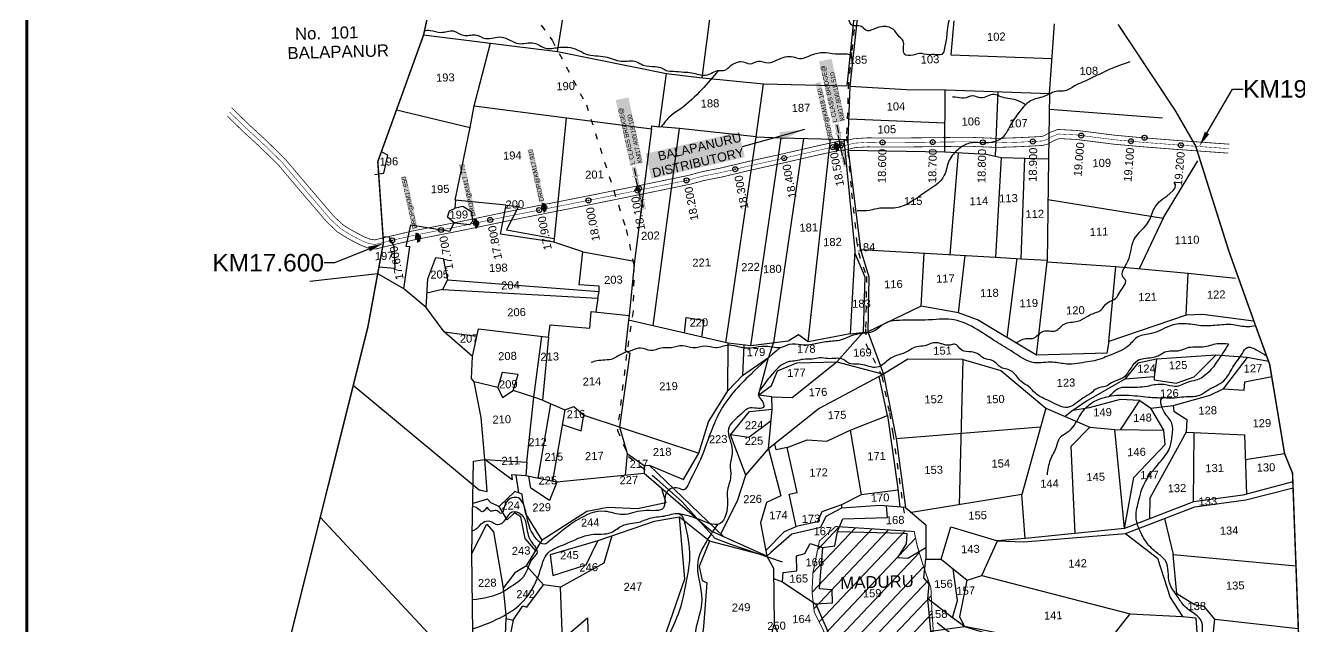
# Model space of a CAD drawing. Header units: millimetres. Extents: x 199160 to 202987, y 1604256 to 1610085.
# Drawn here: x 199160 to 201704, y 1606535 to 1607735 of the extents above; entities that cross this region are included whole.
import ezdxf
from ezdxf import colors
from ezdxf.entities.mleader import LeaderData, LeaderLine
from ezdxf.enums import TextEntityAlignment as Align
from ezdxf.math import Vec2, Vec3

# ---------------------------------------------------------------- set-up
doc = ezdxf.new("R2010")
doc.units = ezdxf.units.MM
doc.header["$PDMODE"] = 32
doc.header["$PDSIZE"] = 10
doc.linetypes.add('ACAD_ISO02W100', pattern=[15, 12, -3])
doc.linetypes.add('ACAD_ISO03W100', pattern=[30, 12, -18])
for name, color, linetype in [('CANAL1', 7, 'Continuous'), ('CSMark', 72, 'Continuous'), ('PLOTS', 7, 'Continuous'), ('PLOTS NO', 7, 'Continuous'), ('RE REMARKS', 7, 'Continuous'), ('ROADS', 1, 'Continuous'), ('STREAMS', 4, 'Continuous'), ('STRUCTURE', 5, 'Continuous'), ('text2', 7, 'Continuous'), ('VILLAGE BOUNDRY', 5, 'Continuous'), ('VILLAGE STONES', 240, 'Continuous')]:
    doc.layers.add(name, color=color, linetype=linetype)
doc.styles.get("Standard").update_dxf_attribs({"font": 'arial.ttf'})
doc.dimstyles.get("Standard").update_dxf_attribs({"dimtxt": 0.18, "dimasz": 0.18, "dimexe": 0.18, "dimexo": 0.0625, "dimgap": 0.09, "dimtad": 0, "dimtih": 1, "dimtoh": 1, "dimdec": 4, "dimzin": 0, "dimdsep": 46, "dimtxsty": 'Standard', "dimcen": 0.09, "dimadec": 0, "dimazin": 0, "dimtfac": 1, "dimtdec": 4, "dimtofl": 0, "dimtmove": 0, "dimatfit": 3, "dimfxl": 1, "dimtolj": 1, "dimtzin": 0, "dimarcsym": 0})

# ---------------------------------------------------------------- blocks, each defined once
blk = doc.blocks.new('DROP')
h = blk.add_hatch()
h.set_pattern_fill('ANSI31', color=1, scale=10, angle=45)
h.set_pattern_definition([(90, (-324.4107, -25.7687), (-1.25, 0), [])])
h.paths.add_polyline_path([(-9.9, -4.3), (-13.8, 4.1), (13.8, 4.1), (10.2, -4.3)])
at = {"layer": 'STRUCTURE', "color": 5, "const_width": 0.49}
blk.add_lwpolyline([(-9.9, -4.3), (-13.8, 4.1), (13.8, 4.1), (10.2, -4.3), (-9.9, -4.3)], dxfattribs=at)
at = {"layer": 'STRUCTURE', "color": 5}
blk.add_circle((0, 0), 1.33, dxfattribs=at)
blk = doc.blocks.new('SLB')
at = {"layer": 'STRUCTURE'}
h = blk.add_hatch(dxfattribs=at)
h.set_pattern_fill('DOTS', color=6, scale=20, angle=320.3722, style=0)
h.set_pattern_definition([(320.372247934, (-159.4327, -72.9564), (1.2786241598, 0.5641323054), [0, -1.25])])
h.paths.add_polyline_path([(769699.5, 1706871.1), (769699.5, 1706861.1), (769729.1, 1706861.1), (769732.1, 1706863.1), (769792.1, 1706863.1), (769795.1, 1706861.1), (769824.7, 1706861.1), (769824.7, 1706871.1), (769795.1, 1706871.1), (769792.1, 1706869.1), (769732.1, 1706869.1), (769729.1, 1706871.1)])
at = {"layer": 'STRUCTURE', "color": 6, "linetype": 'ACAD_ISO02W100', "ltscale": 0.5, "const_width": 0.5}
for points in [[(769699.5, 1706871.1), (769729.1, 1706871.1)], [(769795.1, 1706871.1), (769824.7, 1706871.1)], [(769699.5, 1706861.1), (769729.1, 1706861.1)], [(769795.1, 1706861.1), (769824.7, 1706861.1)]]:
    blk.add_lwpolyline(points, dxfattribs=at)
at = {"layer": 'STRUCTURE', "color": 6, "const_width": 0.628}
for points in [[(769726.1, 1706877.1), (769726.1, 1706873.1), (769732.1, 1706869.1), (769792.1, 1706869.1), (769798.1, 1706873.1), (769798.1, 1706877.1)], [(769726.1, 1706855.1), (769726.1, 1706859.1), (769732.1, 1706863.1), (769792.1, 1706863.1), (769798.1, 1706859.1), (769798.1, 1706855.1)]]:
    blk.add_lwpolyline(points, dxfattribs=at)
at = {"layer": 'STRUCTURE', "color": 6}
blk.add_lwpolyline([(769732.1, 1706863.1), (769792.1, 1706863.1)], dxfattribs=at)
blk.add_lwpolyline([(769732.1, 1706863.1), (769792.1, 1706863.1)], dxfattribs=at)
at = {"layer": 'STRUCTURE', "color": 0}
blk.add_circle((769762.1, 1706866.1), 1.24, dxfattribs=at)
for points in [[(769703.8, 1706866), (769726.7, 1706866)], [(769818.6, 1706865.8), (769795.7, 1706865.8)]]:
    blk.add_leader(points, dimstyle='Standard', override={"dimasz": 10, "dimgap": 0.09, "dimtad": 0}, dxfattribs=at)

msp = doc.modelspace()

# ---------------------------------------------------------------- hatches: boundary and pattern name
at = {"layer": 'text2', "linetype": 'Continuous'}
h = msp.add_hatch(dxfattribs=at)
h.set_pattern_fill('ANSI31', color=40, scale=7.991511, angle=1.6121)
h.set_pattern_definition([(46.61206, (193306.242, 1599819.602), (-18.439085, 17.42962), [])])
h.paths.add_polyline_path([(200802.5, 1606732.9), (200934.8, 1606724.5), (200941.1, 1606695.1), (200952.5, 1606657.5), (200968.2, 1606611.8), (200970.2, 1606566.9), (200973.3, 1606520.3), (200940, 1606485.1), (200892.1, 1606443.2), (200872.6, 1606440.4), (200856.9, 1606486.8), (200826.4, 1606510.3), (200784.6, 1606495.8), (200757.9, 1606518), (200735.3, 1606563.4), (200730.8, 1606604.2), (200732.7, 1606642.4), (200745.6, 1606705.8), (200778, 1606734.4)])
h.paths.add_polyline_path([(200781.6, 1606603.2), (200940.7, 1606607.7), (200939.7, 1606644.2), (200780.6, 1606639.7)], flags=24)

# ---------------------------------------------------------------- linework, layer by layer
at = {"color": 5, "const_width": 5.6}
msp.add_lwpolyline([(199162.9, 1609712.6), (202984.1, 1609712.6), (202984.1, 1604258.3), (199162.9, 1604258.3)], close=True, dxfattribs=at)
at = {"layer": 'CANAL1', "color": 200, "const_width": 1.5}
for points in [[(199571.7, 1607570.9), (199608.1, 1607535.5), (199637.7, 1607508.4), (199661.6, 1607485.2), (199678.8, 1607468.2), (199701.5, 1607441.3), (199730.1, 1607407.6), (199775.3, 1607354.7), (199794.1, 1607337.1), (199809.1, 1607327.6), (199823.4, 1607319.8), (199835.9, 1607313.3), (199848, 1607308.4), (199857.7, 1607306.9), (199878.6, 1607311.9), (199932.8, 1607324.6), (200028.5, 1607343.5), (200131.4, 1607364.9), (200292.6, 1607396.6), (200388.5, 1607416), (200484.7, 1607435.9), (200510.5, 1607443), (200547, 1607450.1), (200601.3, 1607463), (200675.6, 1607479.5), (200739.5, 1607494.2), (200763.9, 1607499.5), (200781.5, 1607503.4), (200793.7, 1607504.1), (200814.4, 1607509), (200841.6, 1607510.7), (200882.9, 1607510.4), (200940.2, 1607510.7), (201043.1, 1607511.9), (201100, 1607509.6), (201143.1, 1607511), (201174.2, 1607512.6), (201188.6, 1607513.4), (201194.8, 1607515), (201205.7, 1607521.4), (201221.6, 1607527.5), (201239.7, 1607526.5), (201259.8, 1607525.5), (201336.7, 1607515.8), (201393.4, 1607510.7), (201460, 1607505.5), (201561.5, 1607498.2), (201564.1, 1607498)], [(199563.4, 1607553.9), (199595.8, 1607522.4), (199625.4, 1607495.3), (199649, 1607472.4), (199665.6, 1607456), (199687.7, 1607429.7), (199716.4, 1607395.9), (199762.3, 1607342.3), (199783, 1607322.8), (199800, 1607312.1), (199814.9, 1607303.9), (199828.3, 1607296.9), (199843.1, 1607291), (199858.5, 1607288.5), (199882.7, 1607294.4), (199936.6, 1607307), (200032, 1607325.8), (200135, 1607347.2), (200296.1, 1607379), (200392.1, 1607398.4), (200489, 1607418.4), (200514.6, 1607425.4), (200550.9, 1607432.5), (200605.3, 1607445.5), (200679.6, 1607462), (200743.5, 1607476.6), (200767.8, 1607481.9), (200784, 1607485.5), (200796.4, 1607486.2), (200817.1, 1607491.2), (200842.1, 1607492.7), (200882.9, 1607492.4), (200940.3, 1607492.7), (201042.8, 1607493.9), (201099.9, 1607491.6), (201143.9, 1607493), (201175.2, 1607494.6), (201191.5, 1607495.6), (201201.7, 1607498.3), (201213.5, 1607505.1), (201224.5, 1607509.3), (201238.8, 1607508.5), (201258.2, 1607507.5), (201334.8, 1607497.9), (201391.9, 1607492.8), (201458.7, 1607487.6), (201560, 1607480.3), (201561.8, 1607480.1)]]:
    msp.add_lwpolyline(points, dxfattribs=at)
at = {"layer": 'CANAL1', "color": 1, "ltscale": 4, "const_width": 1}
msp.add_lwpolyline([(199567.5, 1607562.4), (199601.9, 1607528.9), (199631.6, 1607501.8), (199655.3, 1607478.8), (199672.2, 1607462.1), (199694.6, 1607435.5), (199723.2, 1607401.8), (199768.8, 1607348.5), (199788.6, 1607330), (199804.5, 1607319.9), (199819.1, 1607311.9), (199832.1, 1607305.1), (199845.6, 1607299.7), (199858.1, 1607297.7), (199880.7, 1607303.2), (199934.7, 1607315.8), (200030.3, 1607334.6), (200133.2, 1607356), (200294.3, 1607387.8), (200390.3, 1607407.2), (200486.9, 1607427.1), (200512.6, 1607434.2), (200548.9, 1607441.3), (200603.3, 1607454.2), (200677.6, 1607470.7), (200741.5, 1607485.4), (200765.9, 1607490.7), (200782.7, 1607494.5), (200795, 1607495.2), (200815.8, 1607500.1), (200841.8, 1607501.7), (200882.9, 1607501.4), (200940.2, 1607501.7), (201043, 1607502.9), (201099.9, 1607500.6), (201143.5, 1607502), (201174.7, 1607503.6), (201190.1, 1607504.5), (201198.3, 1607506.7), (201209.6, 1607513.3), (201223.1, 1607518.4), (201239.3, 1607517.5), (201259, 1607516.5), (201335.7, 1607506.8), (201392.7, 1607501.7), (201459.3, 1607496.6), (201560.7, 1607489.3), (201562.9, 1607489)], dxfattribs=at)
at = {"layer": 'PLOTS', "color": 0}
for points in [[(200026.1, 1608043.2), (200258.6, 1608037.4), (200363.8, 1608038.6), (200469.9, 1608039.6), (200549.9, 1608041.3), (200698.1, 1608041.8), (200776.1, 1608051.7), (200845.7, 1608054.9), (200800.2, 1607614.8)], [(199955.1, 1607716.1), (200222.5, 1607683.1), (200249.1, 1607847.8)], [(200222.5, 1607683.1), (200440.2, 1607639.1), (200511.3, 1607630.5), (200537.8, 1607835.5)], [(200820.8, 1607748.3), (200806.2, 1607613.8), (200919.6, 1607607.5), (200998.8, 1607606.8), (201205.2, 1607599.4), (201215.1, 1607738.5)], [(201013.7, 1607744.2), (201008, 1607676.3), (201210.1, 1607669)], [(199901.2, 1607566.8), (200048.2, 1607531.4), (200056.3, 1607574.5), (200088.8, 1607699.6)], [(200056.3, 1607574.5), (200410.1, 1607528.4), (200411, 1607534.8), (200425.4, 1607533), (200440.2, 1607639.1)], [(200513, 1607630.3), (200634, 1607618.5), (200800.2, 1607614.8)], [(200619, 1607513), (200634, 1607618.5)], [(200806.2, 1607613.8), (200802.6, 1607507.2), (200803.2, 1607485.9), (200827.8, 1607287.6), (201097, 1607272.2), (201148.4, 1607269.2), (201200.2, 1607266.7)], [(200995.8, 1607482.6), (200996.9, 1607606.8)], [(201102, 1607603.1), (201096.6, 1607474.2)], [(201205.2, 1607599.4), (201203.1, 1607468.6)], [(200239.6, 1607550.6), (200215, 1607302.1), (200108.6, 1607318.4), (200119.9, 1607376.4), (200018.4, 1607386.2), (200048.2, 1607531.4)], [(200804, 1607548.7), (200996.3, 1607541)], [(201204.7, 1607567.7), (201430.7, 1607550.6)], [(200410.1, 1607528.4), (200376, 1607264.1)], [(200413.7, 1607135.1), (200466, 1607529.1), (200425.4, 1607533)], [(200558.6, 1607101.6), (200619, 1607513), (200466, 1607529.1)], [(200608.8, 1607095.3), (200669.1, 1607510.7)], [(200619, 1607513), (200669.1, 1607510.7), (200802.6, 1607507.2)], [(200714.1, 1607509.5), (200654, 1607101)], [(200723, 1607103.4), (200767.7, 1607508.1)], [(200794.5, 1607507.4), (200816.4, 1607285), (200807.3, 1607119.3), (200842.2, 1607123.6)], [(199857.8, 1607437.5), (199875.5, 1607440), (199883.4, 1607475.8), (199870.8, 1607482.7)], [(200803.2, 1607485.9), (200995.8, 1607482.6), (201078.8, 1607477.9), (201108.3, 1607471.7), (201203.1, 1607468.6)], [(201006.7, 1607277.3), (201023.4, 1607481.1)], [(201108.3, 1607471.7), (201097, 1607272.2)], [(201148.4, 1607269.2), (201155.7, 1607470.1)], [(201203.1, 1607468.6), (201200.2, 1607263.2), (201337.4, 1607253.6), (201482.2, 1607240.4), (201576.4, 1607230.4)], [(201202, 1607387.7), (201432, 1607350), (201501.1, 1607464.7)], [(199915.4, 1607209.4), (199927.4, 1607292.9), (199920.5, 1607293.9), (199929.4, 1607336.9), (200007.4, 1607324.1), (200016.1, 1607341), (200002.9, 1607352.5), (200006.8, 1607365.2), (200018.2, 1607370.4), (200019.7, 1607386.1)], [(200016.1, 1607341), (200047.8, 1607337.7), (200053.8, 1607344.4), (200051.5, 1607362.4), (200033.4, 1607373.3), (200018.2, 1607370.4)], [(200119.9, 1607376.4), (200144.4, 1607373.8), (200120.4, 1607326.7), (200215.8, 1607309.9)], [(201432, 1607350), (201384, 1607249.4)], [(199874.1, 1607313.8), (199885.8, 1607312.9), (199895.9, 1607294.5), (199897.8, 1607250), (199865.9, 1607252.6)], [(200003.1, 1607226.9), (200306, 1607203.8), (200305.7, 1607214.5), (200265.7, 1607217), (200272.9, 1607283.3), (200215, 1607302.1)], [(199960.2, 1607172.2), (199963.4, 1607229), (199979.6, 1607271.9), (199994, 1607269.7), (200003.1, 1607226.9), (199993.1, 1607208), (199961.8, 1607200.6)], [(200272.9, 1607283.3), (200376, 1607264.1), (200365.7, 1607155.6)], [(200816.1, 1607280.5), (200836.3, 1607232.9), (200832.7, 1607122.4)], [(200827.8, 1607287.6), (200844, 1607233.3), (200842.2, 1607123.6), (200873.7, 1607038.5), (200898.5, 1606910.1), (200917.2, 1606772.3), (200957.8, 1606738.1), (200958.3, 1606669.3), (200988.5, 1606669.5), (201007.7, 1606733.6), (201101.3, 1606705.7), (201153.6, 1606703.9), (201356.5, 1606720.8), (201495.1, 1606774.1), (201597.1, 1606787.6), (201691.4, 1606811.9)], [(200948.8, 1607174.6), (200954.9, 1607280.3)], [(201023.4, 1607161.5), (201036.3, 1607275.6)], [(201139.9, 1607269.7), (201120.1, 1607112.1)], [(201178.8, 1607076.6), (201200.2, 1607263.2)], [(201323.8, 1607103.7), (201337.4, 1607253.6)], [(201478.1, 1607156.8), (201482.2, 1607240.4)], [(200232.7, 1604846.4), (200186.1, 1604902.2), (200119.2, 1605034.9), (200091.8, 1605079.7), (200084.4, 1605277.5), (200082, 1605340.1), (200074.1, 1605467.4), (200067.7, 1605675.9), (200063.1, 1605968.2), (200061.7, 1606093.2), (200059.5, 1606179.7), (200059.8, 1606249.1), (200054.8, 1606417.7), (200051.2, 1606680.4), (200054.9, 1606865.3), (200077.4, 1606868.4), (200070.3, 1606952), (200056.2, 1607023.4), (200050.7, 1607030.2), (200052.5, 1607074.2), (199996, 1607123.5), (199960.2, 1607172.2), (199915.4, 1607209.4), (199863.5, 1607239.3)], [(199993.1, 1607208), (200303, 1607190.6), (200299.3, 1607163)], [(200303, 1607190.6), (200306, 1607203.8)], [(200204.9, 1607112.7), (200208.2, 1607137.6), (200287, 1607130.9), (200289.7, 1607164.1), (200365.7, 1607155.6), (200364.5, 1607146.5)], [(201612.7, 1607144.5), (201511.5, 1607157.8), (201478.1, 1607156.8), (201323.8, 1607103.7), (201319.8, 1607080.6), (201178.8, 1607076.6), (201061.4, 1607147.5), (201023.4, 1607161.5), (200948.8, 1607174.6), (200842.2, 1607123.6)], [(200192.3, 1606986.6), (200237.2, 1606967.8), (200255.3, 1606974.1), (200275.4, 1606956.8), (200504.7, 1606881.3), (200523.8, 1606943.4), (200562.8, 1607005.4), (200563.6, 1607100.4), (200364.5, 1607146.5), (200357.9, 1607086.5), (200366.8, 1607080.5), (200346.4, 1606933.4)], [(200476.1, 1607120.7), (200479.4, 1607151.6), (200515, 1607146.5), (200510, 1607112.8)], [(199996, 1607123.5), (200061.7, 1607114.6)], [(200052.5, 1607074.2), (200065, 1607129.1), (200204.9, 1607112.7), (200192.3, 1606986.6), (200175.3, 1606992.8)], [(200175.3, 1606992.8), (200191, 1607114.3)], [(200807.3, 1607119.3), (200723, 1607103.4), (200703.9, 1607117.2), (200683.2, 1607104.7), (200608.8, 1607095.3), (200563.6, 1607100.4)], [(200623.6, 1606996.7), (200649.9, 1607016.1), (200662, 1607045.7), (200700.7, 1607061.5), (200780.3, 1607063.7), (200832.7, 1607122.4)], [(200562.8, 1607005.4), (200592.3, 1607036), (200644.5, 1607072.8), (200654, 1607101)], [(200594.9, 1607096.9), (200592.3, 1607036)], [(200548.6, 1606719.9), (200582.3, 1606785.5), (200598.9, 1606836.9), (200567.8, 1606917.9), (200606.2, 1606964.1), (200651, 1606969), (200650.3, 1606993.5), (200623.6, 1606996.7), (200643.7, 1607072.2)], [(200650.3, 1606993.5), (200691, 1606992.2), (200780.3, 1607063.7)], [(200780.3, 1607063.7), (200873.7, 1607038.5)], [(201025.6, 1606777.9), (201032.8, 1607068), (200922.2, 1607068.9), (200873.7, 1607038.5)], [(201032.8, 1607068), (201107.9, 1607046.2), (201197.4, 1606971.1), (201150.1, 1606798.2)], [(201599.6, 1607072), (201536.9, 1607077), (201418.5, 1607068.8), (201381.4, 1607060.6), (201355.3, 1607028.9), (201278.8, 1606985), (201249.9, 1606965.1), (201236.4, 1606954.3)], [(201418.5, 1607068.8), (201413.9, 1607033.7), (201355.3, 1607028.9)], [(201413.9, 1607033.7), (201413.8, 1607027.1), (201458.1, 1607020.7), (201493.7, 1607033.7), (201536.9, 1607077)], [(201642.6, 1607064.1), (201599.6, 1607072), (201551.5, 1607009.3)], [(200161, 1606862.8), (200175.3, 1606992.8), (200133.9, 1607006.4), (200144.3, 1607037.8), (200112.3, 1607042.4), (200103.6, 1607012), (200056.2, 1607023.4)], [(200873.7, 1607038.5), (200745.4, 1606970), (200643.8, 1606889.4), (200651, 1606969)], [(199814.8, 1607016.7), (200066.2, 1606807.8), (200082.1, 1606804.5), (200077.4, 1606868.4)], [(200103.6, 1607012), (200112.5, 1606991.9), (200133.9, 1607006.4)], [(200681.4, 1606892.3), (200721.1, 1606907.9), (200760.2, 1606904.8), (200806.7, 1606926.8), (200881.8, 1606955.9), (200864.8, 1607033.8)], [(201452.1, 1606975.9), (201525.9, 1606996.9), (201551.5, 1607009.3), (201593.9, 1607007), (201594.8, 1607023.6), (201648.7, 1607034.3)], [(201385.2, 1606986.2), (201346.3, 1606988.4), (201284.3, 1606971.6), (201251.9, 1606966.5)], [(201346.7, 1606927.9), (201385.2, 1606986.2), (201407.1, 1606970.7)], [(200184.2, 1606830.8), (200209.3, 1606979.5)], [(200237.2, 1606967.8), (200212.3, 1606825.1)], [(201197.4, 1606971.1), (201285.6, 1606933.1), (201335.6, 1606928), (201433.2, 1606927), (201407.1, 1606970.7), (201452.1, 1606975.9), (201453.4, 1606964.6), (201479.1, 1606947.9), (201478, 1606923.2), (201594.4, 1606917.8), (201598.2, 1606798.8)], [(200231.9, 1606937.9), (200269.6, 1606925.9), (200275.4, 1606956.8)], [(200648.9, 1606945.5), (200604.9, 1606912.5), (200567.8, 1606917.9)], [(200881.8, 1606955.9), (200902.4, 1606810.4), (200906.1, 1606773.3)], [(200346.4, 1606933.4), (200361.6, 1606880.3), (200395.9, 1606856.5), (200405.6, 1606856.8), (200555.3, 1606713.4)], [(200806.7, 1606926.8), (200829, 1606798)], [(200898.5, 1606910.1), (201187, 1606933.3)], [(201285.6, 1606933.1), (201247.3, 1606894.4), (201255.5, 1606720.8)], [(201354.7, 1606730.7), (201335.6, 1606928)], [(201354.7, 1606730.7), (201373.1, 1606832.5), (201436.3, 1606898.5), (201433.2, 1606927)], [(201478, 1606923.2), (201405.4, 1606791.2), (201404.9, 1606750)], [(201492.6, 1606783.8), (201493.9, 1606922.5)], [(200598.9, 1606836.9), (200643.8, 1606889.4)], [(200643.8, 1606889.4), (200668.8, 1606795.5), (200639.9, 1606782.3), (200628, 1606741.8), (200640.5, 1606675.3)], [(200638.4, 1606686.3), (200675.6, 1606724.4), (200699.4, 1606734.7), (200685.2, 1606799), (200701.2, 1606802.6), (200681.4, 1606892.3), (200662.3, 1606888.1), (200659.4, 1606887.5), (200656.3, 1606899.3)], [(200917.2, 1606772.3), (200866.7, 1606776.7), (200789.6, 1606771.2), (200758.2, 1606754.7), (200747.9, 1606732.6), (200690.4, 1606719.1), (200648.7, 1606682.5), (200640.5, 1606675.3), (200529.6, 1606724.9), (200395.4, 1606840.4), (200221.4, 1606823.3), (200159.2, 1606835.8), (200130.6, 1606837.7), (200131.7, 1606827.9), (200077.4, 1606868.4)], [(200077.4, 1606868.4), (200161.5, 1606862.8), (200159.2, 1606835.8)], [(200361.6, 1606880.3), (200357.7, 1606836.7)], [(200405.6, 1606856.8), (200474.1, 1606828.7), (200504.7, 1606881.3)], [(201674.5, 1606879.8), (201596, 1606867.5)], [(200139.2, 1606837.1), (200144.8, 1606801.7)], [(200221.4, 1606823.3), (200206.3, 1606786.4), (200169.3, 1606810.9), (200165, 1606834.6)], [(200395.9, 1606856.5), (200395.4, 1606840.4)], [(200430, 1606810.7), (200439, 1606781.6), (200382.3, 1606769.8), (200323, 1606772.6), (200281.1, 1606764.7), (200192.1, 1606707), (200159.3, 1606759.7), (200153, 1606787.8), (200152, 1606799), (200137.6, 1606804.5), (200106.3, 1606774.3), (200089.2, 1606781.8), (200082.5, 1606789.4), (200053.2, 1606780.2)], [(200902.7, 1606807.2), (200829, 1606798), (200789.8, 1606777.5), (200750.5, 1606764), (200741.8, 1606743.6), (200699.4, 1606734.7)], [(201691, 1606823.4), (201591.2, 1606796.9), (201492.6, 1606783.8), (201354.7, 1606730.7), (201156.3, 1606710.8), (201101.3, 1606705.7)], [(201156.3, 1606710.8), (201150.1, 1606798.2), (200929.2, 1606762.2)], [(200179, 1606685.7), (200158.2, 1606710.7), (200149.3, 1606754.1), (200136.8, 1606761.9), (200122.3, 1606747.9), (200106.3, 1606774.3)], [(200654.1, 1606630.5), (200671.8, 1606624.3), (200673.5, 1606642.6), (200700.5, 1606646), (200699.7, 1606676), (200716.3, 1606680.8), (200727.3, 1606700.6), (200751.5, 1606692.9), (200776.6, 1606695.9), (200781.9, 1606724.4), (200792.5, 1606749.9), (200881.5, 1606752.4), (200879.8, 1606775.6)], [(200789.8, 1606777.5), (200789.6, 1606771.2)], [(199748.8, 1606752.9), (200072.5, 1606405.2), (200086.2, 1606405.9), (200117.7, 1606488.2), (200119.9, 1606550.8)], [(200051.2, 1606680.4), (200081.4, 1606739.2), (200094.6, 1606723.7), (200113.8, 1606611.1), (200119.9, 1606550.8), (200134.3, 1606547.6), (200153.2, 1606575.8), (200161.2, 1606573.2), (200194.9, 1606617.9)], [(200640.5, 1606675.3), (200526.1, 1606705.5), (200466.1, 1606752.9), (200415.9, 1606744.8), (200303.3, 1606706), (200208, 1606677.7), (200213.4, 1606636.8), (200280, 1606658.2), (200303.3, 1606706)], [(200382.2, 1606356.1), (200395.5, 1606426.2), (200417.9, 1606458.7), (200477.1, 1606630.2), (200466.1, 1606752.9)], [(201434.5, 1606750.8), (201451.8, 1606678.4), (201697.2, 1606655.9)], [(200331.3, 1606715.7), (200315, 1606661.1), (200228.8, 1606613.1), (200194.9, 1606617.9), (200160.6, 1606656.1), (200192.1, 1606707)], [(200526.1, 1606705.5), (200505.2, 1606654.4), (200511.4, 1606626.9), (200521, 1606622.3), (200514.3, 1606534.5), (200499.8, 1606422.3)], [(200781.9, 1606724.4), (200912.7, 1606720.9), (200920.4, 1606720.4), (200919, 1606699.6), (200901.8, 1606672.6), (200922.1, 1606671.2), (200958.1, 1606692.8)], [(200988.5, 1606669.5), (201040.6, 1606627.6), (201069.9, 1606636.8), (201101.3, 1606705.7)], [(201356.5, 1606720.8), (201420.8, 1606671.1), (201445.7, 1606593), (201470.9, 1606554.6), (201497.5, 1606552.2), (201504.6, 1606444.8), (201527, 1606446.3), (201526, 1606461), (201535.5, 1606549.5), (201701.9, 1606530.6)], [(200751.5, 1606692.9), (200745.4, 1606610.7), (200770.4, 1606608.8), (200771.2, 1606581.4), (200738.4, 1606579.5)], [(200160.6, 1606656.1), (200137.4, 1606641.7), (200113.8, 1606611.1)], [(200640.5, 1606675.3), (200653.7, 1606651.6), (200655.5, 1606539.1), (200697.3, 1606443.9), (200717.7, 1606460.5), (200876.6, 1606441.4), (200968.2, 1606525.2), (201035, 1606534.8), (201137.8, 1606503.3), (201188.3, 1606431.2), (201204.8, 1606362.7), (201220.2, 1606310), (201388.8, 1606269.4), (201401.8, 1606405), (201170.7, 1606508.5), (201035, 1606534.8)], [(201035, 1606534.8), (201011.3, 1606552.1), (200962.3, 1606590.3), (200965, 1606619.4), (200953.9, 1606631.7), (200958.3, 1606669.3)], [(201535.5, 1606549.5), (201514.2, 1606575), (201494.3, 1606578.1), (201459.3, 1606600.2), (201451.8, 1606678.4)], [(201011.3, 1606552.1), (201021.3, 1606586.8), (201012.8, 1606650)], [(201069.9, 1606636.8), (201366.3, 1606560.1), (201470.9, 1606554.6)], [(200159.5, 1606266.7), (200154.5, 1606462.7), (200232.6, 1606507.8), (200228.8, 1606613.1)], [(200671.8, 1606624.3), (200738.4, 1606579.5), (200763.8, 1606521.3), (200786.5, 1606499.8), (200807.8, 1606522.4), (200876.6, 1606500), (200876.6, 1606441.4)], [(201035, 1606534.8), (201026.2, 1606554.3), (201040.6, 1606627.6)], [(200968.2, 1606525.2), (200962.3, 1606590.3)], [(201286.4, 1606458.3), (201366.3, 1606560.1)], [(200134.3, 1606547.6), (200127.2, 1606514), (200125.4, 1606446.4), (200101.6, 1606384.3), (200083.8, 1606374), (199682.3, 1606485.5)], [(200232.6, 1606509.4), (200282.4, 1606552.1), (200287.2, 1606381.4), (200296.5, 1606333.5)], [(200639.5, 1606475.5), (200655.5, 1606539.1)]]:
    msp.add_lwpolyline(points, dxfattribs=at)
at = {"layer": 'ROADS', "linetype": 'ACAD_ISO03W100'}
for points in [[(200027.7, 1608051.2), (200163.3, 1607887.5), (200154.6, 1607784.3), (200211.9, 1607705.5), (200280.2, 1607576.7), (200359.7, 1607327.5), (200375.2, 1607256.2), (200373.5, 1607164.5), (200360.5, 1607077.7), (200342.2, 1606926.4), (200364.5, 1606874.2), (200421, 1606829.1)], [(200827.1, 1607846.5), (200809.9, 1607681.3), (200803.4, 1607620.7), (200799.8, 1607513.6), (200809.6, 1607401.1), (200819.9, 1607305.4), (200823.3, 1607281.5), (200839.7, 1607233.6), (200837.8, 1607129.1), (200838.7, 1607098.2), (200870.5, 1607034.5), (200885.3, 1606961.3), (200892.3, 1606920.3), (200908.7, 1606802.9), (200915.3, 1606756.1)]]:
    msp.add_lwpolyline(points, dxfattribs=at)
at = {"layer": 'ROADS'}
msp.add_lwpolyline([(200421, 1606829.1), (200470.8, 1606784.3), (200536.9, 1606711.5), (200568, 1606699.4), (200670.9, 1606663.9)], dxfattribs=at)
at = {"layer": 'STREAMS'}
for points in [[(201310.7, 1608030), (201276, 1608019.8), (201240.6, 1608003.1), (201192.5, 1607994.2), (201158.4, 1607979.1), (201138.5, 1607939.5), (201130.5, 1607916.5), (201119.4, 1607892.1), (201107.6, 1607885.9), (201088, 1607878.5), (201076.2, 1607873), (201057, 1607866.5), (201040.2, 1607833.3), (201035.7, 1607817.6), (201024, 1607780.5), (201015.8, 1607762.4), (201008.1, 1607752.6), (200999.9, 1607715.9), (200995.6, 1607689.9), (200990.1, 1607677.4), (200975.2, 1607677), (200964.5, 1607676.7), (200945.6, 1607679.1), (200931.8, 1607675.8), (200915.4, 1607677.9), (200912.6, 1607704.3), (200905.1, 1607712.7), (200892.6, 1607727.7), (200869.7, 1607732.7), (200848.5, 1607725.5), (200841.4, 1607724.3), (200829.9, 1607732.8), (200816.6, 1607734.2), (200808.7, 1607737), (200801.8, 1607751.9), (200790.1, 1607749.8), (200775.4, 1607754.8), (200759.1, 1607756.1), (200737, 1607752.7), (200718.6, 1607763.1), (200699.5, 1607766.7), (200676.9, 1607776.6), (200660, 1607779), (200641.7, 1607798), (200629.9, 1607800.8), (200622.5, 1607811.5), (200609.6, 1607824), (200589.3, 1607828.9), (200578.2, 1607840.6), (200559.5, 1607859.5), (200546.6, 1607890.9), (200542.4, 1607910.3)], [(199957.1, 1607725.1), (199968.2, 1607725.4), (199989.9, 1607721.4), (200014.1, 1607724.3), (200034.6, 1607715.5), (200058.3, 1607716.2), (200078.9, 1607709.3), (200110.7, 1607712), (200144.6, 1607699), (200175.6, 1607699.9), (200199.3, 1607689.6), (200223.8, 1607691.2), (200262, 1607686.8), (200279.7, 1607677.9), (200317.8, 1607672.5), (200350, 1607663.9), (200380.5, 1607662.7), (200393.9, 1607656), (200417.9, 1607653), (200431.6, 1607649.9), (200439.7, 1607645.4), (200454, 1607643.8), (200474.8, 1607642.1), (200490.7, 1607640.7), (200518.4, 1607635.8), (200545.8, 1607645.4), (200556.6, 1607645.7), (200568.8, 1607655.1), (200580, 1607661.2), (200588.8, 1607663.5), (200607.1, 1607658.7), (200623, 1607663.9), (200644, 1607660.7), (200661.2, 1607666.2), (200693, 1607672.6), (200706, 1607668.9), (200721.1, 1607672.4), (200745.1, 1607680.7), (200757.9, 1607681), (200783.9, 1607678.2), (200797.8, 1607678.6), (200810.1, 1607676.8)], [(201365.4, 1607662.3), (201324.2, 1607646.9), (201271.2, 1607621.9), (201254.7, 1607614.5), (201235.6, 1607604.5), (201221.7, 1607604.1), (201193.4, 1607593), (201167.3, 1607584.7), (201153.2, 1607572.5), (201124.3, 1607531.2), (201110.8, 1607511), (201073, 1607500.7), (201044.5, 1607499.9), (201024.1, 1607488.6), (201004.8, 1607465.8), (200995, 1607436.3), (200954.3, 1607400), (200898, 1607370.9), (200866, 1607370), (200845.6, 1607365.8), (200821.1, 1607365.1)], [(200544.4, 1607645.3), (200510.1, 1607606.7), (200469.4, 1607569.5), (200448, 1607554.1), (200429.7, 1607532.6)], [(201157.3, 1607576.9), (201139.1, 1607586.1), (201122, 1607589.6), (201107.6, 1607592.9), (201094.8, 1607597.4), (201067.4, 1607590.4), (201051.7, 1607594.3), (201034.2, 1607589.8), (201016.7, 1607592.1), (201011.4, 1607591.9)], [(201138, 1607101.2), (201158, 1607109.8), (201171.3, 1607110.1), (201193.1, 1607124.8), (201217.3, 1607125.5), (201234, 1607138.7), (201261.2, 1607144.4), (201280.4, 1607154), (201291.3, 1607159.5), (201307.2, 1607166.4), (201320.6, 1607181.5), (201337.8, 1607190.5), (201345.2, 1607202.4), (201356.1, 1607227.5), (201352.4, 1607231.9), (201361.5, 1607264.6), (201373.6, 1607306.7), (201405.5, 1607347.6), (201418.4, 1607376.4), (201453.7, 1607421.1), (201453.5, 1607421.3)], [(201616.6, 1607135.2), (201600.8, 1607133.2), (201571.7, 1607137.2), (201535.1, 1607136.1), (201507.4, 1607135.4), (201474.3, 1607139.5), (201444.6, 1607134.7), (201409, 1607120), (201381.7, 1607113.4), (201363.2, 1607095.8), (201327.9, 1607077.6), (201299.1, 1607066.7), (201281.2, 1607063.4), (201239.6, 1607059), (201211.1, 1607062.6), (201175.4, 1607061.6), (201128.3, 1607085.4), (201093.3, 1607106.9), (201049, 1607134.7), (201003.1, 1607148.7), (200978.8, 1607148), (200917.5, 1607146.3), (200872.8, 1607138.2), (200856.7, 1607125.8), (200817, 1607117.5), (200784.8, 1607106.3), (200758.2, 1607103), (200730.9, 1607097.9), (200708.9, 1607097.3), (200685.1, 1607097.9), (200669.4, 1607091.9), (200642.6, 1607093.9), (200594.7, 1607091), (200563.6, 1607096.6), (200538.5, 1607091.4), (200517.5, 1607094.7), (200493.1, 1607091.2), (200472.3, 1607095.6), (200450.2, 1607091.3), (200429, 1607090.7), (200408.4, 1607085.8), (200388.5, 1607091), (200371.3, 1607086.2), (200354.3, 1607080.9), (200333.2, 1607069.5), (200300.9, 1607065.2), (200290, 1607062)], [(200666.5, 1607091.4), (200608.3, 1607038.4), (200546.1, 1606962.5), (200510.7, 1606874.7), (200484.7, 1606820.6), (200474.6, 1606807.7), (200462.6, 1606811.3), (200440, 1606802), (200434.4, 1606772.1), (200394.2, 1606766.1), (200353, 1606758.3), (200316.8, 1606764.8), (200263.6, 1606748.5), (200231.5, 1606725.8), (200205.2, 1606704.3), (200196.8, 1606699.5), (200181.5, 1606708.5), (200163.8, 1606742.7), (200155.2, 1606777.7), (200144.4, 1606791.6), (200127.6, 1606790), (200117.1, 1606776.3), (200109.5, 1606760.5), (200102, 1606765.7), (200093.5, 1606765.5), (200089, 1606765.4), (200081.6, 1606772.3), (200073.9, 1606764.2), (200067.9, 1606766.2), (200058, 1606773.3), (200053.1, 1606773.4)], [(201562.8, 1607098.8), (201539.9, 1607099.1), (201511.2, 1607092.8), (201479.5, 1607090.9), (201465.2, 1607085.7), (201435.2, 1607082.5), (201421.8, 1607075), (201409.1, 1607071.4), (201379.9, 1607064.8), (201363.7, 1607045.3), (201352.1, 1607031.5), (201332.9, 1607023.7), (201318.1, 1607015), (201299.1, 1607009.7), (201288.8, 1607001.6), (201271.9, 1606990.7), (201240.8, 1606972.5), (201205.4, 1606984.8), (201176.8, 1607000.6), (201162.5, 1607014.8), (201150.8, 1607022.1), (201130.3, 1607043.9), (201119.8, 1607048.7), (201108.8, 1607052), (201091.6, 1607065.6), (201072.9, 1607071), (201064.1, 1607077.9), (201048.7, 1607083.2), (201029.9, 1607086.9), (201015.3, 1607098.9), (201006.4, 1607096.9), (200990.3, 1607099), (200982.4, 1607101), (200970.2, 1607100.7), (200956.3, 1607095.6), (200940, 1607093.6), (200916.8, 1607081.7), (200899.8, 1607076.1), (200885.6, 1607068.9), (200875.1, 1607059.9), (200860.4, 1607052.4), (200828.3, 1607058.3), (200808.5, 1607059.3), (200799.6, 1607063.3), (200793.3, 1607068.2), (200778.1, 1607070.2), (200762.6, 1607069.8), (200745.8, 1607071.3), (200731.3, 1607068.8), (200713.4, 1607068.3), (200698, 1607065.3), (200685.4, 1607063.8), (200647.8, 1607034.5), (200630.8, 1607012.4), (200623.7, 1606997.3), (200634.2, 1606979.5), (200634.4, 1606974.2), (200607.7, 1606971.2), (200589.3, 1606959), (200563.8, 1606929.7), (200571.6, 1606887.1), (200567.6, 1606858.5), (200568.3, 1606834.3), (200561.5, 1606803.2), (200562, 1606784.6), (200547.1, 1606740.2), (200499.5, 1606750.8), (200464.5, 1606760.3)], [(201562.8, 1607098.8), (201540, 1607064.4), (201503.4, 1607028.9), (201475.2, 1607020.3), (201462.8, 1607014.9), (201451.6, 1607014.6), (201428.1, 1607018.4), (201399.9, 1607014.4), (201360.7, 1607012.1), (201349.1, 1607011.8), (201324.5, 1606994.8)], [(201565.1, 1606334), (201571.4, 1606364.5), (201544.4, 1606407.3), (201519.3, 1606445.8), (201515.9, 1606454.3), (201515, 1606485), (201510.4, 1606507.6), (201510, 1606520.5), (201509.4, 1606543.1), (201475.2, 1606574.8), (201460.9, 1606594.6), (201444.6, 1606622.2), (201437.4, 1606664.7), (201421.2, 1606680.6), (201403, 1606697.5), (201387.8, 1606721.1), (201377.8, 1606754), (201383.7, 1606787.7), (201390.2, 1606810.5), (201424.9, 1606862.2), (201444.9, 1606891.1), (201450, 1606915.6), (201449.3, 1606940.7), (201433.8, 1606963.4), (201430.6, 1606991.3), (201440.4, 1606991.5), (201478.1, 1606994), (201505.2, 1606996.9), (201521, 1607006.8), (201553.4, 1607025.7), (201571, 1607052.5), (201590.1, 1607080.2), (201599.6, 1607092.1), (201620.1, 1607086.1), (201638.4, 1607075.6)], [(201200.8, 1606837.6), (201207.1, 1606867.9), (201219.2, 1606893.7), (201225.8, 1606911.5), (201245, 1606925.8), (201266.9, 1606957.8), (201284.6, 1606977.9), (201358.6, 1606997), (201402.9, 1606992.9), (201431.7, 1606991.6)], [(200052.1, 1606726), (200059.1, 1606728.9), (200073.9, 1606742.8), (200087.3, 1606745.4), (200103.3, 1606738.3), (200119.7, 1606749.5), (200132, 1606763.8), (200148.9, 1606759.9), (200160.1, 1606737.9), (200169.5, 1606705.2), (200181.4, 1606680.8), (200173.9, 1606671.8), (200157.5, 1606638.4), (200125.6, 1606611.5), (200114.5, 1606604.5), (200052.5, 1606587.8)], [(200053.2, 1606529.9), (200115.3, 1606556.1), (200148.1, 1606579.4), (200186.4, 1606641.6), (200204.2, 1606682), (200238.1, 1606699.4), (200290.3, 1606718.5), (200329.8, 1606722.8), (200351.8, 1606736.1), (200384.7, 1606743.2), (200410.1, 1606751.8), (200439.1, 1606756.2), (200466.3, 1606759.6), (200478.2, 1606733.9), (200486.1, 1606666.6), (200479.8, 1606626.1), (200463.3, 1606559.3), (200439.2, 1606500.8), (200432.8, 1606477.5), (200414.1, 1606426.3), (200401.7, 1606381.9), (200397, 1606318.9), (200407.3, 1606286.4), (200402.3, 1606247.4), (200402.8, 1606228.3), (200412.8, 1606176.4), (200433.2, 1606147.2), (200450.5, 1606108.5), (200479.9, 1606082.3), (200496.3, 1606050.6), (200529.2, 1606015.8), (200545.3, 1605978.4), (200536.5, 1605943.2), (200520.2, 1605898), (200488.3, 1605848.8), (200464.3, 1605815.3), (200420.3, 1605731.8), (200367.6, 1605643.8), (200280.4, 1605504.3), (200235.2, 1605423.2), (200210.5, 1605346.3), (200188.1, 1605142.5), (200177.6, 1605063.1), (200179.9, 1604981.9), (200174.2, 1604925.8)], [(200542, 1606738.6), (200516.9, 1606699.5), (200502.6, 1606664.4), (200510.7, 1606588.3), (200497.3, 1606516), (200496.5, 1606482.7), (200488.7, 1606459.6), (200484.2, 1606423.5), (200477.2, 1606389.1), (200478.4, 1606349.5), (200474.9, 1606326.2), (200476.3, 1606275.4), (200477.9, 1606221.1), (200479, 1606181.4), (200490.7, 1606142.9), (200518.8, 1606089.4), (200538.3, 1606060.1), (200553.8, 1606044.4), (200563.3, 1606024.5), (200563.8, 1606008.8), (200578.4, 1605976.4), (200589.8, 1605952.3), (200590.4, 1605931.6), (200595.4, 1605919.4), (200595.9, 1605898.5), (200590.5, 1605877.5), (200591.1, 1605856.5), (200586.3, 1605832.3), (200587.5, 1605789.1), (200588.2, 1605765.5), (200589.1, 1605733.2), (200590, 1605701.8), (200578.5, 1605681), (200574.8, 1605668.6), (200575.3, 1605651.2), (200563.6, 1605629.3), (200570.3, 1605602.4), (200564.8, 1605574.2), (200568.7, 1605541), (200578.8, 1605516.4), (200586.7, 1605476.9), (200590.6, 1605448.5), (200600.4, 1605419.3), (200610.8, 1605373.3), (200611.5, 1605343.1), (200612.1, 1605323), (200618.8, 1605312), (200623.3, 1605294.4), (200620.8, 1605274.4), (200592.2, 1605219.3), (200596.7, 1605173.7), (200598.4, 1605113.1), (200588.8, 1605031.6), (200583.1, 1605015.4), (200578.6, 1604969), (200558.3, 1604947.6), (200567.1, 1604911.4), (200582.4, 1604892.7), (200613.8, 1604845.7), (200623.4, 1604798.3)], [(201468.6, 1604861.8), (201479.5, 1604892.7), (201483.6, 1605006.2), (201487, 1605064.8), (201479.9, 1605113.9), (201468.6, 1605179.8), (201462.7, 1605198), (201468.9, 1605226.2), (201460.3, 1605281.2), (201433.1, 1605329.5), (201409.6, 1605384.8), (201314.1, 1605458.5), (201257.9, 1605480), (201202.1, 1605509.3), (201146.2, 1605530), (201130, 1605553.7), (201104.4, 1605588.8), (201081.2, 1605637), (201064.3, 1605664.5), (201050.4, 1605691.2), (201041.8, 1605721), (201047.3, 1605749.3), (201053.4, 1605772.8), (201073.1, 1605815.1), (201072.8, 1605826.7), (201072.1, 1605853.4), (201073.4, 1605878.2), (201079.2, 1605908.9), (201078.5, 1605935.6), (201091, 1605957.3), (201090.3, 1605981.6), (201077.9, 1605999.1), (201071.1, 1606012.4), (201102.2, 1606060.9), (201105.5, 1606079.8), (201089.4, 1606106.6), (201086.5, 1606128.9), (201095.4, 1606149.3), (201079.4, 1606177.1), (201064.6, 1606197.2), (201066.9, 1606234), (201096.5, 1606264.5), (201124.4, 1606281.2), (201168.9, 1606282.5), (201200.7, 1606307.9), (201200.6, 1606363.3), (201175, 1606391.8), (201140.1, 1606426.7), (201104.9, 1606438.3), (201089.6, 1606465), (201020.8, 1606512.9), (200980.8, 1606541.9)]]:
    msp.add_spline(points, degree=3, dxfattribs=at)
at = {"layer": 'text2', "color": 40, "linetype": 'Continuous', "const_width": 2}
msp.add_lwpolyline([(200802.5, 1606732.9), (200934.8, 1606724.5), (200941.1, 1606695.1), (200952.5, 1606657.5), (200968.2, 1606611.8), (200970.2, 1606566.9), (200973.3, 1606520.3), (200940, 1606485.1), (200892.1, 1606443.2), (200872.6, 1606440.4), (200856.9, 1606486.8), (200826.4, 1606510.3), (200784.6, 1606495.8), (200757.9, 1606518), (200735.3, 1606563.4), (200730.8, 1606604.2), (200732.7, 1606642.4), (200745.6, 1606705.8), (200778, 1606734.4), (200802.5, 1606732.9)], dxfattribs=at)
at = {"layer": 'text2', "color": 2}
for p in [(201268.5, 1607515.3), (200772.6, 1607492.2), (200871.7, 1607501.5), (200971.7, 1607502.1), (201071.7, 1607501.7), (201171.6, 1607503.4), (201367.8, 1607504), (201467.5, 1607496), (200675.1, 1607470.2), (200577.6, 1607448.1), (200480.2, 1607425.7), (200382.2, 1607405.5), (200186.1, 1607366.5), (200284.2, 1607385.8), (200088.1, 1607346.7), (199990.1, 1607326.7), (199892.3, 1607305.9)]:
    msp.add_point(p, dxfattribs=at)
at = {"layer": 'text2', "color": 3}
for p in [(200780, 1607493, 27), (200789, 1607496, 28), (201395, 1607511, 29), (200385, 1607410, 26), (200196, 1607372, 25), (200060, 1607340, 24), (199944, 1607312, 23)]:
    msp.add_point(p, dxfattribs=at)
at = {"layer": 'VILLAGE BOUNDRY', "const_width": 3}
for points in [[(199875, 1607301.8), (199863.7, 1607463.2), (199955.1, 1607716.1), (200027.4, 1608049.4), (200094.4, 1608449), (200176.6, 1608832.8), (200265.4, 1609227.7), (200257.4, 1609311), (200358.2, 1609589.7), (200399.3, 1609590.9), (200507.7, 1609560.2), (200603.5, 1609525), (200662.1, 1609501), (200771.9, 1609477.4), (200834, 1609460.4), (201074.6, 1609366.5), (201151.8, 1609335.9), (201196.6, 1609317.3), (201276.6, 1609298.6)], [(201342.1, 1607737.2), (201456.2, 1607565.1), (201496.7, 1607494.9), (201496.7, 1607494.9), (201563.2, 1607284.5), (201616.6, 1607135.2), (201644.7, 1607058.3), (201674.5, 1606879.8), (201690.3, 1606841.2), (201705.1, 1606444.4), (201709.8, 1606275.3), (201704.2, 1606268.5), (201738.7, 1605765.8)], [(200232.7, 1604846.4), (200071.7, 1604831.4), (199482, 1605020.1), (199485.2, 1605057), (199479.4, 1605478.7), (199483.3, 1605543.8), (199578, 1606041.3), (199687.6, 1606508.1), (199844, 1607133.5), (199875, 1607301.8)]]:
    msp.add_lwpolyline(points, dxfattribs=at)
at = {"layer": 'VILLAGE BOUNDRY', "linetype": 'Continuous'}
msp.add_lwpolyline([(199863.5, 1607239.3), (199728, 1607224)], dxfattribs=at)

# ---------------------------------------------------------------- block references
at = {"xscale": 0.7000000000000006, "yscale": 0.7000000000000006, "zscale": 0.7000000000000006, "rotation": 101.3683632389424}
for p in [(200780, 1607493, 27), (200196, 1607372, 25), (200060, 1607340, 24), (199944, 1607312, 23)]:
    msp.add_blockref('DROP', p, dxfattribs=at)
at = {"layer": 'STRUCTURE', "color": 0, "xscale": 0.7, "yscale": 0.7, "zscale": 0.7}
for p, rotation in [((-1079588.4, 1887740.9, 28), 281.9283921740812), ((-1087451.9, 1851089.4, 26), 283.5598043644599)]:
    msp.add_blockref('SLB', p, dxfattribs=dict(at, rotation=rotation))

# ---------------------------------------------------------------- texts
at = {"layer": 'CSMark', "color": 1}
for s, rotation, p in [('19.000', 85.0693, (201261, 1607433.7)), ('18.500', 100.7817, (200787.1, 1607414.3)), ('18.600', 88.7349, (200869.9, 1607420.3)), ('18.700', 88.7349, (200970.6, 1607420.4)), ('18.800', 88.7349, (201069, 1607420.2)), ('18.900', 88.7349, (201171.2, 1607422.8)), ('19.100', 85.0693, (201360.7, 1607423)), ('19.200', 85.0693, (201461.5, 1607414.9)), ('18.400', 100.7817, (200692.2, 1607390.6)), ('18.300', 100.7817, (200596.3, 1607368.4)), ('18.100', 100.7817, (200389.9, 1607326.3)), ('18.200', 100.7817, (200496.4, 1607345.7)), ('18.000', 100.7817, (200299.7, 1607304.8)), ('17.900', 100.7817, (200203.5, 1607286.8)), ('17.800', 100.7817, (200104.2, 1607268.1)), ('17.600', 100.7817, (199907.6, 1607227.2)), ('17.700', 100.7817, (200006.9, 1607247.4))]:
    msp.add_text(s, height=16, rotation=rotation, dxfattribs=at).set_placement(p, align=Align.MIDDLE_LEFT)
at = {"layer": 'PLOTS NO'}
for s, p in [('102', (201080.4, 1607704.2)), ('185', (200804.1, 1607657.9)), ('103', (200948, 1607658.9)), ('108', (201265.1, 1607635.9)), ('193', (199980.2, 1607622.7)), ('190', (200220.4, 1607605.5)), ('188', (200508.7, 1607571)), ('187', (200690.4, 1607562.1)), ('104', (200880, 1607565)), ('106', (201029.6, 1607534.8)), ('107', (201124.3, 1607531.2)), ('105', (200861.8, 1607519.2)), ('196', (199867.5, 1607455)), ('194', (200114, 1607467.1)), ('109', (201291, 1607452)), ('201', (200278, 1607428.9)), ('195', (199969.8, 1607400)), ('115', (200914.4, 1607376.1)), ('114', (201045.5, 1607376)), ('113', (201104.6, 1607381.5)), ('200', (200119, 1607369.4)), ('112', (201157.2, 1607350.2)), ('199', (200007, 1607348.9)), ('202', (200389.7, 1607306.9)), ('181', (200705.8, 1607323.1)), ('111', (201285.6, 1607314.8)), ('182', (200753.3, 1607294.2)), ('184', (200820.2, 1607283.8)), ('1110', (201455, 1607298.1)), ('197', (199858, 1607266.3)), ('221', (200492, 1607253.2)), ('205', (199968.8, 1607229.4)), ('198', (200086, 1607242.7)), ('222', (200589.6, 1607244.2)), ('180', (200633.1, 1607240.3)), ('204', (200110.2, 1607207.7)), ('203', (200315.8, 1607218.8)), ('116', (200874.9, 1607210)), ('117', (200978.8, 1607221.3)), ('118', (201066.6, 1607192.4)), ('119', (201145.2, 1607172.1)), ('121', (201382.5, 1607184.4)), ('122', (201519.5, 1607189.2)), ('206', (200122.3, 1607154)), ('183', (200811.2, 1607171.1)), ('120', (201238.3, 1607157.8)), ('220', (200486.4, 1607133.5)), ('207', (200027.7, 1607101.4)), ('179', (200600.5, 1607074.3)), ('178', (200700.9, 1607080.6)), ('169', (200813, 1607073.5)), ('151', (200973.1, 1607077.2)), ('208', (200104.3, 1607066.5)), ('213', (200188.6, 1607065.3)), ('125', (201443.3, 1607048.2)), ('177', (200681.2, 1607033.1)), ('124', (201380.3, 1607041.5)), ('127', (201592.8, 1607041.8)), ('209', (200105.9, 1607010.1)), ('214', (200272.9, 1607015.8)), ('219', (200425.8, 1607006.2)), ('176', (200724.4, 1606994.5)), ('123', (201219.5, 1607013.2)), ('152', (200955.4, 1606980.1)), ('150', (201078.4, 1606980.3)), ('126', (201426, 1606992)), ('216', (200241.1, 1606950.5)), ('175', (200762.4, 1606948.7)), ('149', (201292.5, 1606954.2)), ('148', (201372.4, 1606943.3)), ('128', (201502.5, 1606957.9)), ('210', (200092.8, 1606939.9)), ('224', (200596.8, 1606928.5)), ('129', (201610.7, 1606932.3)), ('212', (200164.4, 1606894.5)), ('223', (200525, 1606900.4)), ('225', (200596.4, 1606897.1)), ('217', (200277.7, 1606866.8)), ('218', (200413.1, 1606875)), ('171', (200841.2, 1606866.5)), ('146', (201360.4, 1606874.8)), ('211', (200110.9, 1606857.5)), ('215', (200196.8, 1606865.2)), ('217', (200366.8, 1606851.1)), ('154', (201089.4, 1606851.9)), ('131', (201516.4, 1606842.8)), ('130', (201618.9, 1606844)), ('225', (200184.7, 1606818)), ('227', (200346.6, 1606818.8)), ('172', (200725.4, 1606833.8)), ('153', (200955.2, 1606839.1)), ('145', (201278.9, 1606825)), ('147', (201386.3, 1606828.9)), ('144', (201186.6, 1606811.8)), ('132', (201441.2, 1606802.6)), ('224', (200110.5, 1606767.8)), ('226', (200593.7, 1606780.9)), ('170', (200848.3, 1606783.8)), ('133', (201502.7, 1606776.5)), ('229', (200172.6, 1606764.3)), ('174', (200645.3, 1606748.6)), ('173', (200710.5, 1606741.5)), ('155', (201043.1, 1606748.2)), ('244', (200269.4, 1606734)), ('167', (200733.9, 1606716.7)), ('168', (200878.4, 1606738.9)), ('134', (201545.3, 1606717.9)), ('243', (200131.5, 1606677.7)), ('245', (200227.9, 1606668.7)), ('143', (201028.7, 1606681)), ('246', (200266.5, 1606644.4)), ('166', (200717.9, 1606654.8)), ('142', (201242.8, 1606652.3)), ('228', (200063.9, 1606613.5)), ('165', (200685.9, 1606621.9)), ('242', (200140.6, 1606591.2)), ('247', (200354.8, 1606605.8)), ('159', (200832.6, 1606592.6)), ('156', (200974.8, 1606611.4)), ('157', (201019.4, 1606597.9)), ('135', (201557.5, 1606608.1)), ('249', (200570.8, 1606564.5)), ('138', (201480.7, 1606567)), ('164', (200691.6, 1606541.3)), ('158', (200964.2, 1606551.2)), ('141', (201194.1, 1606548.5)), ('250', (200641.5, 1606527.8))]:
    msp.add_text(s, height=15.98, rotation=1.6121, dxfattribs=at).set_placement(p)
at = {"layer": 'PLOTS NO', "color": 40}
msp.add_text('MADURU', height=23.97, rotation=1.6121, dxfattribs=at).set_placement((200787.5, 1606609.8))
at = {"layer": 'ROADS', "linetype": 'ACAD_ISO03W100'}
for s, p in [('No.  101', (199698.6, 1607706.4)), ('BALAPANUR', (199683.6, 1607667.9))]:
    msp.add_text(s, height=23.97, rotation=1.6121, dxfattribs=at).set_placement(p)
at = {"layer": 'STRUCTURE', "color": 5, "attachment_point": 1, "bg_fill": 1, "box_fill_scale": 1.1, "bg_fill_color": 7, "bg_fill_true_color": 16777215, "bg_fill_transparency": 0}
for s, insert, char_height, width, rotation in [('L CLASS BRIDGE@\\PKM17.800/18.510', (200772.8, 1607540.6), 9, 124.748, 102.5223), ('DROP@KM18.160', (200764.2, 1607504.6), 9, 117.658, 102.5223), ('L CLASS BRIDGE@\\PKM17.400/18.100', (200368.7, 1607456.1), 9, 132.263, 102.5223), ('\\pi21.13952;{\\C1;BALAPANURU \\P\\pi2.68522;DISTRIBUTORY}', (200400.7, 1607477.6), 18, 187.756, 13.1485), ('DROP@KM17.910', (200186.6, 1607382.8), 9, 105.892, 102.5223), ('DROP@KM17.775', (200050, 1607353.3), 9, 105.99, 102.5223), ('DROP@KM17.650', (199933.7, 1607328.4), 9, 105.892, 102.5223)]:
    msp.add_mtext(s, dxfattribs=dict(at, insert=insert, char_height=char_height, width=width, rotation=rotation))

# ---------------------------------------------------------------- leaders
at = {"layer": 'RE REMARKS', "color": 1}
msp.add_leader([(200715.9, 1607527.6), (200591.4, 1607492.7)], dimstyle='Standard', override={"dimasz": 50}, dxfattribs=at)
at = {"layer": 'VILLAGE STONES', "color": 1}
ml = msp.add_multileader_mtext('Standard', dxfattribs=at)
ml.set_content('KM19.250', color=1)
ml.set_leader_properties()
ml.build(insert=Vec2(0, 0))
ml.multileader.update_dxf_attribs({"dogleg_length": 0.36, "arrow_head_size": 30})
ctx = ml.context
ctx.base_point, ctx.char_height, ctx.arrow_head_size, ctx.landing_gap_size, ctx.plane_origin = Vec3(201591.6, 1607608.2), 35, 30, 0.09, Vec3(201561.2, 1607393.2)
notes = []
notes.append((ctx, [(0, (1, 1, 0), (201570.6, 1607608.2), (1, 0), 21, [(0, [(201504.4, 1607494.4)], 0, [])])]))
ctx.mtext.insert, ctx.mtext.flow_direction = Vec3(201591.7, 1607626), 5
ml = msp.add_multileader_mtext('Standard', dxfattribs=at)
ml.set_content('KM17.600', color=1)
ml.set_leader_properties()
ml.build(insert=Vec2(0, 0))
ml.multileader.update_dxf_attribs({"dogleg_length": 0.36, "arrow_head_size": 30})
ctx = ml.context
ctx.base_point, ctx.char_height, ctx.arrow_head_size, ctx.landing_gap_size, ctx.plane_origin = Vec3(199539.2, 1607261.1), 35, 30, 0.09, Vec3(199516.4, 1607032)
ctx.text_align_type = 2
notes.append((ctx, [(1, (1, 1, 0), (199777.3, 1607261.1), (-1, 0), 21, [(0, [(199873.9, 1607299.6)], 0, [])])]))
ctx.mtext.insert, ctx.mtext.alignment, ctx.mtext.flow_direction = Vec3(199756.2, 1607278.9), 3, 5
for ctx, leaders in notes:
    for number, flags, end, landing, length, lines in leaders:
        leader = LeaderData()
        leader.index, (leader.has_last_leader_line, leader.has_dogleg_vector, leader.attachment_direction) = number, flags
        leader.last_leader_point, leader.dogleg_vector, leader.dogleg_length = Vec3(end), Vec3(landing), length
        for number, points, colour, breaks in lines:
            line = LeaderLine()
            line.index, line.vertices, line.color, line.breaks = number, Vec3.list(points), colors.encode_raw_color(colour), breaks
            leader.lines.append(line)
        ctx.leaders.append(leader)

doc.saveas('drawing.dxf')
